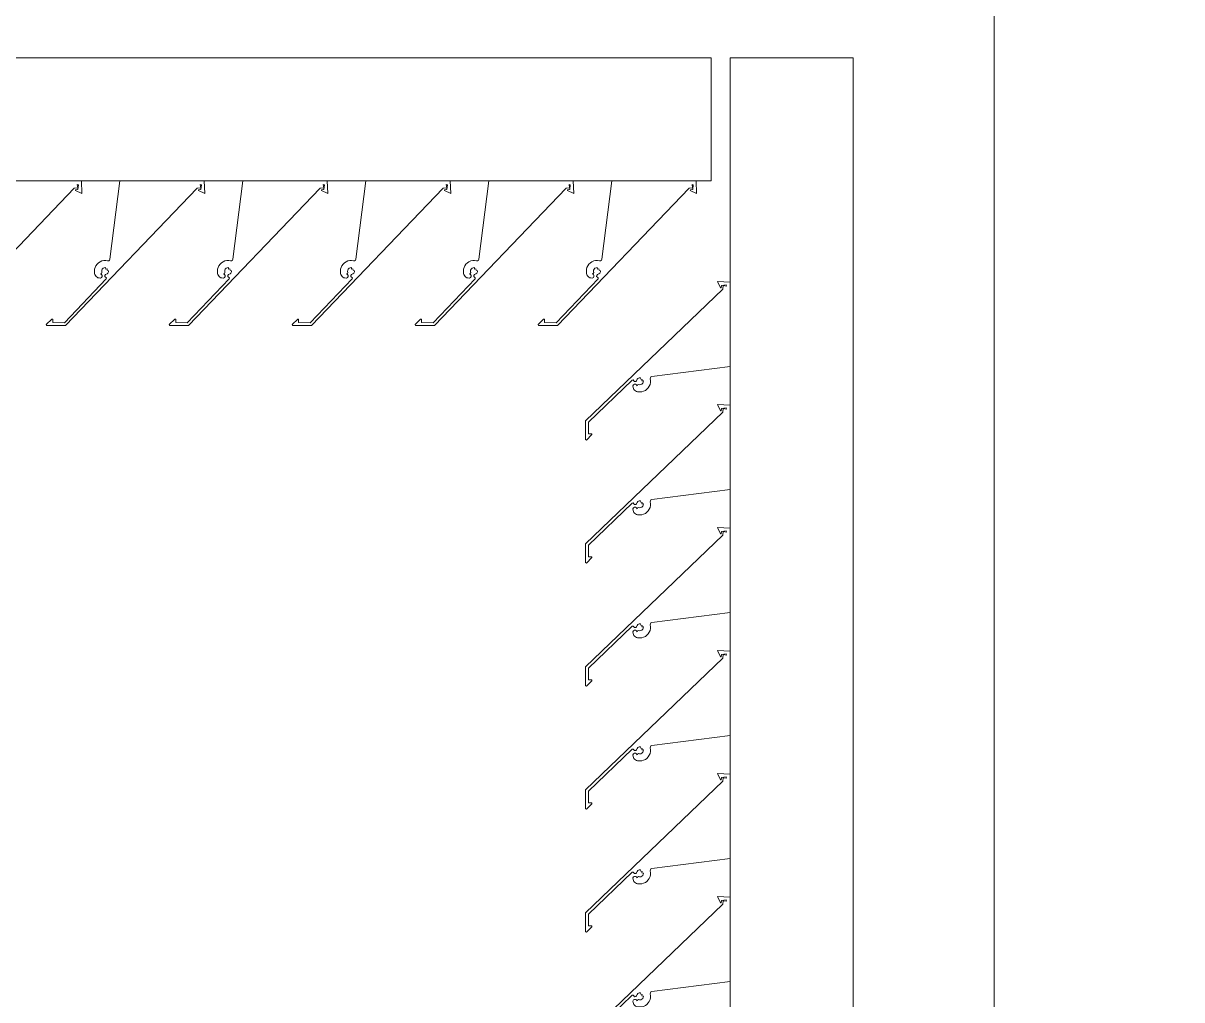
# Model space of a CAD drawing. Header units: millimetres. Extents: x -220592 to 404889, y -217665 to 38245.
# Drawn here: x 7772.54 to 7778.67, y -48115.16 to -48110 of the extents above; entities that cross this region are included whole.
import ezdxf

# ---------------------------------------------------------------- set-up
doc = ezdxf.new("R2010")
doc.units = ezdxf.units.MM
doc.linetypes.add('XKITLINE00', pattern=[0])
doc.layers.add('Part', color=7, linetype='Continuous', lineweight=0)

# ---------------------------------------------------------------- blocks, each defined once
blk = doc.blocks.new('*A15211')
at = {"layer": 'Part', "color": 7, "linetype": 'XKITLINE00', "lineweight": 0}
for p, q in [((40.029976, 100.779961), (40.029974, 93.899533)), ((42.029976, 100.77996), (40.029976, 100.779961)), ((42.029976, 100.77996), (42.029974, 93.899532)), ((42.029974, 93.899532), (40.029974, 93.899533))]:
    blk.add_line(p, q, dxfattribs=at)
blk = doc.blocks.new('*A15290')
at = {"layer": 'Part', "color": 7, "linetype": 'XKITLINE00', "lineweight": 0}
for p, q in [((38.595094, 97.512584), (37.869972, 96.816338)), ((38.634696, 97.549926), (38.567201, 97.55254)), ((38.567201, 97.55254), (38.582736, 97.519053)), ((38.582736, 97.519053), (38.587859, 97.519465)), ((38.587859, 97.519465), (38.587988, 97.531656)), ((38.587988, 97.531656), (38.612971, 97.534796)), ((38.597991, 97.531127), (38.595094, 97.512584)), ((38.615007, 97.528223), (38.597991, 97.531127)), ((38.612971, 97.534796), (38.615007, 97.528223)), ((38.220888, 97.051218), (38.634696, 97.104222)), ((37.885007, 96.809971), (38.116023, 97.031374)), ((38.116023, 97.031374), (38.121182, 97.032466)), ((38.121182, 97.032466), (38.124837, 97.027839)), ((38.124837, 97.027839), (38.129301, 97.023985)), ((38.129301, 97.023985), (38.135195, 97.024191)), ((38.135195, 97.024191), (38.139378, 97.028348)), ((38.139378, 97.028348), (38.142492, 97.035922)), ((38.142492, 97.035922), (38.147159, 97.040708)), ((38.147159, 97.040708), (38.153235, 97.043498)), ((38.153235, 97.043498), (38.159907, 97.04392)), ((38.159907, 97.04392), (38.162229, 97.03653)), ((38.162229, 97.03653), (38.169394, 97.035586)), ((38.169394, 97.035586), (38.168225, 97.028526)), ((38.168225, 97.028526), (38.17593, 97.02742)), ((38.175361, 97.020936), (38.172559, 97.015062)), ((38.17593, 97.02742), (38.175361, 97.020936)), ((38.212437, 97.038954), (38.212676, 97.044476)), ((38.213923, 97.02882), (38.212437, 97.038954)), ((38.212676, 97.044476), (38.215813, 97.049028)), ((38.213548, 97.018584), (38.213923, 97.02882)), ((38.215813, 97.049028), (38.220888, 97.051218)), ((38.12333, 97.006556), (38.12069, 97.001082)), ((38.12069, 97.001082), (38.121186, 96.993312)), ((38.121186, 96.993312), (38.122921, 96.987816)), ((38.122921, 96.987816), (38.125675, 96.982753)), ((38.128474, 97.009793), (38.12333, 97.006556)), ((38.125675, 96.982753), (38.129347, 96.97831)), ((38.134552, 97.009805), (38.128474, 97.009793)), ((38.129347, 96.97831), (38.1338, 96.974652)), ((38.1338, 96.974652), (38.13887, 96.971912)), ((38.139708, 97.006587), (38.134552, 97.009805)), ((38.13887, 96.971912), (38.144371, 96.970193)), ((38.14265, 97.001115), (38.139708, 97.006587)), ((38.14468, 97.006096), (38.14265, 97.001115)), ((38.144371, 96.970193), (38.150099, 96.969557)), ((38.149491, 97.008503), (38.14468, 97.006096)), ((38.155409, 97.007598), (38.149491, 97.008503)), ((38.150099, 96.969557), (38.156898, 96.969459)), ((38.161909, 97.007942), (38.155409, 97.007598)), ((38.156898, 96.969459), (38.167111, 96.970244)), ((38.167877, 97.01054), (38.161909, 97.007942)), ((38.167111, 96.970244), (38.177012, 96.972867)), ((38.172559, 97.015062), (38.167877, 97.01054)), ((38.177012, 96.972867), (38.186275, 96.97724)), ((38.186275, 96.97724), (38.194591, 96.983218)), ((38.194591, 96.983218), (38.201687, 96.990605)), ((38.201687, 96.990605), (38.207327, 96.999155)), ((38.207327, 96.999155), (38.211325, 97.008585)), ((38.211325, 97.008585), (38.213548, 97.018584)), ((37.869972, 96.816338), (37.870525, 96.717187)), ((37.88535, 96.748625), (37.885007, 96.809971)), ((37.870525, 96.717187), (37.875206, 96.714719)), ((37.875206, 96.714719), (37.903855, 96.743607)), ((37.90277, 96.748528), (37.88535, 96.748625)), ((37.903855, 96.743607), (37.90277, 96.748528))]:
    blk.add_line(p, q, dxfattribs=at)
blk = doc.blocks.new('*A15291')
at = {"layer": 'Part', "color": 7, "linetype": 'XKITLINE00', "lineweight": 0}
for p, q in [((38.634696, 96.899926), (38.567201, 96.90254)), ((38.567201, 96.90254), (38.582736, 96.869053)), ((38.595094, 96.862584), (37.869972, 96.166338)), ((38.582736, 96.869053), (38.587859, 96.869465)), ((38.587859, 96.869465), (38.587988, 96.881656)), ((38.587988, 96.881656), (38.612971, 96.884796)), ((38.597991, 96.881127), (38.595094, 96.862584)), ((38.615007, 96.878223), (38.597991, 96.881127)), ((38.612971, 96.884796), (38.615007, 96.878223)), ((38.220888, 96.401218), (38.634696, 96.454222)), ((37.885007, 96.159971), (38.116023, 96.381374)), ((38.116023, 96.381374), (38.121182, 96.382466)), ((38.12333, 96.356556), (38.12069, 96.351082)), ((38.12069, 96.351082), (38.121186, 96.343312)), ((38.121182, 96.382466), (38.124837, 96.377839)), ((38.128474, 96.359793), (38.12333, 96.356556)), ((38.124837, 96.377839), (38.129301, 96.373985)), ((38.134552, 96.359805), (38.128474, 96.359793)), ((38.129301, 96.373985), (38.135195, 96.374191)), ((38.139708, 96.356587), (38.134552, 96.359805)), ((38.135195, 96.374191), (38.139378, 96.378348)), ((38.139378, 96.378348), (38.142492, 96.385922)), ((38.14265, 96.351115), (38.139708, 96.356587)), ((38.142492, 96.385922), (38.147159, 96.390708)), ((38.14468, 96.356096), (38.14265, 96.351115)), ((38.149491, 96.358503), (38.14468, 96.356096)), ((38.147159, 96.390708), (38.153235, 96.393498)), ((38.155409, 96.357598), (38.149491, 96.358503)), ((38.153235, 96.393498), (38.159907, 96.39392)), ((38.161909, 96.357942), (38.155409, 96.357598)), ((38.159907, 96.39392), (38.162229, 96.38653)), ((38.167877, 96.36054), (38.161909, 96.357942)), ((38.162229, 96.38653), (38.169394, 96.385586)), ((38.172559, 96.365062), (38.167877, 96.36054)), ((38.169394, 96.385586), (38.168225, 96.378526)), ((38.168225, 96.378526), (38.17593, 96.37742)), ((38.175361, 96.370936), (38.172559, 96.365062)), ((38.17593, 96.37742), (38.175361, 96.370936)), ((38.201687, 96.340605), (38.207327, 96.349155)), ((38.207327, 96.349155), (38.211325, 96.358585)), ((38.211325, 96.358585), (38.213548, 96.368584)), ((38.212437, 96.388954), (38.212676, 96.394476)), ((38.213923, 96.37882), (38.212437, 96.388954)), ((38.212676, 96.394476), (38.215813, 96.399028)), ((38.213548, 96.368584), (38.213923, 96.37882)), ((38.215813, 96.399028), (38.220888, 96.401218)), ((38.121186, 96.343312), (38.122921, 96.337816)), ((38.122921, 96.337816), (38.125675, 96.332753)), ((38.125675, 96.332753), (38.129347, 96.32831)), ((38.129347, 96.32831), (38.1338, 96.324652)), ((38.1338, 96.324652), (38.13887, 96.321912)), ((38.13887, 96.321912), (38.144371, 96.320193)), ((38.144371, 96.320193), (38.150099, 96.319557)), ((38.150099, 96.319557), (38.156898, 96.319459)), ((38.156898, 96.319459), (38.167111, 96.320244)), ((38.167111, 96.320244), (38.177012, 96.322867)), ((38.177012, 96.322867), (38.186275, 96.32724)), ((38.186275, 96.32724), (38.194591, 96.333218)), ((38.194591, 96.333218), (38.201687, 96.340605)), ((37.869972, 96.166338), (37.870525, 96.067187)), ((37.88535, 96.098625), (37.885007, 96.159971)), ((37.870525, 96.067187), (37.875206, 96.064719)), ((37.875206, 96.064719), (37.903855, 96.093607)), ((37.90277, 96.098528), (37.88535, 96.098625)), ((37.903855, 96.093607), (37.90277, 96.098528))]:
    blk.add_line(p, q, dxfattribs=at)
blk = doc.blocks.new('*A15292')
at = {"layer": 'Part', "color": 7, "linetype": 'XKITLINE00', "lineweight": 0}
for p, q in [((38.634696, 96.249926), (38.567201, 96.25254)), ((38.567201, 96.25254), (38.582736, 96.219053)), ((38.587859, 96.219465), (38.587988, 96.231656)), ((38.587988, 96.231656), (38.612971, 96.234796)), ((38.597991, 96.231127), (38.595094, 96.212584)), ((38.615007, 96.228223), (38.597991, 96.231127)), ((38.612971, 96.234796), (38.615007, 96.228223)), ((38.595094, 96.212584), (37.869972, 95.516338)), ((38.582736, 96.219053), (38.587859, 96.219465)), ((38.220888, 95.751218), (38.634696, 95.804222)), ((38.139378, 95.728348), (38.142492, 95.735922)), ((38.142492, 95.735922), (38.147159, 95.740708)), ((38.147159, 95.740708), (38.153235, 95.743498)), ((38.153235, 95.743498), (38.159907, 95.74392)), ((38.159907, 95.74392), (38.162229, 95.73653)), ((38.162229, 95.73653), (38.169394, 95.735586)), ((38.169394, 95.735586), (38.168225, 95.728526)), ((38.212437, 95.738954), (38.212676, 95.744476)), ((38.213923, 95.72882), (38.212437, 95.738954)), ((38.212676, 95.744476), (38.215813, 95.749028)), ((38.215813, 95.749028), (38.220888, 95.751218)), ((37.885007, 95.509971), (38.116023, 95.731374)), ((38.116023, 95.731374), (38.121182, 95.732466)), ((38.12333, 95.706556), (38.12069, 95.701082)), ((38.12069, 95.701082), (38.121186, 95.693312)), ((38.121182, 95.732466), (38.124837, 95.727839)), ((38.121186, 95.693312), (38.122921, 95.687816)), ((38.122921, 95.687816), (38.125675, 95.682753)), ((38.128474, 95.709793), (38.12333, 95.706556)), ((38.124837, 95.727839), (38.129301, 95.723985)), ((38.125675, 95.682753), (38.129347, 95.67831)), ((38.134552, 95.709805), (38.128474, 95.709793)), ((38.129301, 95.723985), (38.135195, 95.724191)), ((38.129347, 95.67831), (38.1338, 95.674652)), ((38.1338, 95.674652), (38.13887, 95.671912)), ((38.139708, 95.706587), (38.134552, 95.709805)), ((38.135195, 95.724191), (38.139378, 95.728348)), ((38.14265, 95.701115), (38.139708, 95.706587)), ((38.14468, 95.706096), (38.14265, 95.701115)), ((38.149491, 95.708503), (38.14468, 95.706096)), ((38.155409, 95.707598), (38.149491, 95.708503)), ((38.161909, 95.707942), (38.155409, 95.707598)), ((38.167877, 95.71054), (38.161909, 95.707942)), ((38.167111, 95.670244), (38.177012, 95.672867)), ((38.172559, 95.715062), (38.167877, 95.71054)), ((38.168225, 95.728526), (38.17593, 95.72742)), ((38.175361, 95.720936), (38.172559, 95.715062)), ((38.17593, 95.72742), (38.175361, 95.720936)), ((38.177012, 95.672867), (38.186275, 95.67724)), ((38.186275, 95.67724), (38.194591, 95.683218)), ((38.194591, 95.683218), (38.201687, 95.690605)), ((38.201687, 95.690605), (38.207327, 95.699155)), ((38.207327, 95.699155), (38.211325, 95.708585)), ((38.211325, 95.708585), (38.213548, 95.718584)), ((38.213548, 95.718584), (38.213923, 95.72882)), ((38.13887, 95.671912), (38.144371, 95.670193)), ((38.144371, 95.670193), (38.150099, 95.669557)), ((38.150099, 95.669557), (38.156898, 95.669459)), ((38.156898, 95.669459), (38.167111, 95.670244)), ((37.869972, 95.516338), (37.870525, 95.417187)), ((37.88535, 95.448625), (37.885007, 95.509971)), ((37.875206, 95.414719), (37.903855, 95.443607)), ((37.90277, 95.448528), (37.88535, 95.448625)), ((37.903855, 95.443607), (37.90277, 95.448528)), ((37.870525, 95.417187), (37.875206, 95.414719))]:
    blk.add_line(p, q, dxfattribs=at)
blk = doc.blocks.new('*A15293')
at = {"layer": 'Part', "color": 7, "linetype": 'XKITLINE00', "lineweight": 0}
for p, q in [((38.595094, 95.562584), (37.869972, 94.866338)), ((38.634696, 95.599926), (38.567201, 95.60254)), ((38.567201, 95.60254), (38.582736, 95.569053)), ((38.582736, 95.569053), (38.587859, 95.569465)), ((38.587859, 95.569465), (38.587988, 95.581656)), ((38.587988, 95.581656), (38.612971, 95.584796)), ((38.597991, 95.581127), (38.595094, 95.562584)), ((38.615007, 95.578223), (38.597991, 95.581127)), ((38.612971, 95.584796), (38.615007, 95.578223)), ((38.220888, 95.101218), (38.634696, 95.154222)), ((37.885007, 94.859971), (38.116023, 95.081374)), ((38.116023, 95.081374), (38.121182, 95.082466)), ((38.121182, 95.082466), (38.124837, 95.077839)), ((38.124837, 95.077839), (38.129301, 95.073985)), ((38.129301, 95.073985), (38.135195, 95.074191)), ((38.135195, 95.074191), (38.139378, 95.078348)), ((38.139378, 95.078348), (38.142492, 95.085922)), ((38.142492, 95.085922), (38.147159, 95.090708)), ((38.147159, 95.090708), (38.153235, 95.093498)), ((38.153235, 95.093498), (38.159907, 95.09392)), ((38.159907, 95.09392), (38.162229, 95.08653)), ((38.167877, 95.06054), (38.161909, 95.057942)), ((38.162229, 95.08653), (38.169394, 95.085586)), ((38.172559, 95.065062), (38.167877, 95.06054)), ((38.169394, 95.085586), (38.168225, 95.078526)), ((38.168225, 95.078526), (38.17593, 95.07742)), ((38.175361, 95.070936), (38.172559, 95.065062)), ((38.17593, 95.07742), (38.175361, 95.070936)), ((38.211325, 95.058585), (38.213548, 95.068584)), ((38.212437, 95.088954), (38.212676, 95.094476)), ((38.213923, 95.07882), (38.212437, 95.088954)), ((38.212676, 95.094476), (38.215813, 95.099028)), ((38.213548, 95.068584), (38.213923, 95.07882)), ((38.215813, 95.099028), (38.220888, 95.101218)), ((38.12333, 95.056556), (38.12069, 95.051082)), ((38.12069, 95.051082), (38.121186, 95.043312)), ((38.121186, 95.043312), (38.122921, 95.037816)), ((38.122921, 95.037816), (38.125675, 95.032753)), ((38.128474, 95.059793), (38.12333, 95.056556)), ((38.125675, 95.032753), (38.129347, 95.02831)), ((38.134552, 95.059805), (38.128474, 95.059793)), ((38.129347, 95.02831), (38.1338, 95.024652)), ((38.1338, 95.024652), (38.13887, 95.021912)), ((38.139708, 95.056587), (38.134552, 95.059805)), ((38.13887, 95.021912), (38.144371, 95.020193)), ((38.14265, 95.051115), (38.139708, 95.056587)), ((38.14468, 95.056096), (38.14265, 95.051115)), ((38.144371, 95.020193), (38.150099, 95.019557)), ((38.149491, 95.058503), (38.14468, 95.056096)), ((38.155409, 95.057598), (38.149491, 95.058503)), ((38.150099, 95.019557), (38.156898, 95.019459)), ((38.161909, 95.057942), (38.155409, 95.057598)), ((38.156898, 95.019459), (38.167111, 95.020244)), ((38.167111, 95.020244), (38.177012, 95.022867)), ((38.177012, 95.022867), (38.186275, 95.02724)), ((38.186275, 95.02724), (38.194591, 95.033218)), ((38.194591, 95.033218), (38.201687, 95.040605)), ((38.201687, 95.040605), (38.207327, 95.049155)), ((38.207327, 95.049155), (38.211325, 95.058585)), ((37.869972, 94.866338), (37.870525, 94.767187)), ((37.88535, 94.798625), (37.885007, 94.859971)), ((37.870525, 94.767187), (37.875206, 94.764719)), ((37.875206, 94.764719), (37.903855, 94.793607)), ((37.90277, 94.798528), (37.88535, 94.798625)), ((37.903855, 94.793607), (37.90277, 94.798528))]:
    blk.add_line(p, q, dxfattribs=at)
blk = doc.blocks.new('*A15301')
at = {"layer": 'Part', "color": 7, "linetype": 'XKITLINE00', "lineweight": 0}
for p, q in [((38.634696, 100.03483), (39.284696, 100.03483)), ((38.634696, 100.03483), (38.634696, 91.254344)), ((39.284696, 100.03483), (39.284696, 91.254344)), ((38.634696, 91.254344), (39.284696, 91.254344))]:
    blk.add_line(p, q, dxfattribs=at)
blk = doc.blocks.new('*A15325')
at = {"layer": 'Part', "color": 7, "linetype": 'XKITLINE00', "lineweight": 0}
for p, q in [((38.595094, 98.812584), (37.869972, 98.116338)), ((38.634696, 98.849926), (38.567201, 98.85254)), ((38.567201, 98.85254), (38.582736, 98.819053)), ((38.582736, 98.819053), (38.587859, 98.819465)), ((38.587859, 98.819465), (38.587988, 98.831656)), ((38.587988, 98.831656), (38.612971, 98.834796)), ((38.597991, 98.831127), (38.595094, 98.812584)), ((38.615007, 98.828223), (38.597991, 98.831127)), ((38.612971, 98.834796), (38.615007, 98.828223)), ((38.220888, 98.351218), (38.634696, 98.404222)), ((37.885007, 98.109971), (38.116023, 98.331374)), ((38.116023, 98.331374), (38.121182, 98.332466)), ((38.12333, 98.306556), (38.12069, 98.301082)), ((38.121182, 98.332466), (38.124837, 98.327839)), ((38.128474, 98.309793), (38.12333, 98.306556)), ((38.124837, 98.327839), (38.129301, 98.323985)), ((38.134552, 98.309805), (38.128474, 98.309793)), ((38.129301, 98.323985), (38.135195, 98.324191)), ((38.139708, 98.306587), (38.134552, 98.309805)), ((38.135195, 98.324191), (38.139378, 98.328348)), ((38.139378, 98.328348), (38.142492, 98.335922)), ((38.14265, 98.301115), (38.139708, 98.306587)), ((38.142492, 98.335922), (38.147159, 98.340708)), ((38.149491, 98.308503), (38.14468, 98.306096)), ((38.147159, 98.340708), (38.153235, 98.343498)), ((38.155409, 98.307598), (38.149491, 98.308503)), ((38.153235, 98.343498), (38.159907, 98.34392)), ((38.161909, 98.307942), (38.155409, 98.307598)), ((38.159907, 98.34392), (38.162229, 98.33653)), ((38.167877, 98.31054), (38.161909, 98.307942)), ((38.162229, 98.33653), (38.169394, 98.335586)), ((38.172559, 98.315062), (38.167877, 98.31054)), ((38.169394, 98.335586), (38.168225, 98.328526)), ((38.168225, 98.328526), (38.17593, 98.32742)), ((38.175361, 98.320936), (38.172559, 98.315062)), ((38.17593, 98.32742), (38.175361, 98.320936)), ((38.207327, 98.299155), (38.211325, 98.308585)), ((38.211325, 98.308585), (38.213548, 98.318584)), ((38.212437, 98.338954), (38.212676, 98.344476)), ((38.213923, 98.32882), (38.212437, 98.338954)), ((38.212676, 98.344476), (38.215813, 98.349028)), ((38.213548, 98.318584), (38.213923, 98.32882)), ((38.215813, 98.349028), (38.220888, 98.351218)), ((38.12069, 98.301082), (38.121186, 98.293312)), ((38.121186, 98.293312), (38.122921, 98.287816)), ((38.122921, 98.287816), (38.125675, 98.282753)), ((38.125675, 98.282753), (38.129347, 98.27831)), ((38.129347, 98.27831), (38.1338, 98.274652)), ((38.1338, 98.274652), (38.13887, 98.271912)), ((38.13887, 98.271912), (38.144371, 98.270193)), ((38.14468, 98.306096), (38.14265, 98.301115)), ((38.144371, 98.270193), (38.150099, 98.269557)), ((38.150099, 98.269557), (38.156898, 98.269459)), ((38.156898, 98.269459), (38.167111, 98.270244)), ((38.167111, 98.270244), (38.177012, 98.272867)), ((38.177012, 98.272867), (38.186275, 98.27724)), ((38.186275, 98.27724), (38.194591, 98.283218)), ((38.194591, 98.283218), (38.201687, 98.290605)), ((38.201687, 98.290605), (38.207327, 98.299155)), ((37.869972, 98.116338), (37.870525, 98.017187)), ((37.88535, 98.048625), (37.885007, 98.109971)), ((37.870525, 98.017187), (37.875206, 98.014719)), ((37.875206, 98.014719), (37.903855, 98.043607)), ((37.90277, 98.048528), (37.88535, 98.048625)), ((37.903855, 98.043607), (37.90277, 98.048528))]:
    blk.add_line(p, q, dxfattribs=at)
blk = doc.blocks.new('*A15326')
at = {"layer": 'Part', "color": 7, "linetype": 'XKITLINE00', "lineweight": 0}
for p, q in [((38.634696, 98.199926), (38.567201, 98.20254)), ((38.567201, 98.20254), (38.582736, 98.169053)), ((38.587988, 98.181656), (38.612971, 98.184796)), ((38.612971, 98.184796), (38.615007, 98.178223)), ((38.595094, 98.162584), (37.869972, 97.466338)), ((38.582736, 98.169053), (38.587859, 98.169465)), ((38.587859, 98.169465), (38.587988, 98.181656)), ((38.597991, 98.181127), (38.595094, 98.162584)), ((38.615007, 98.178223), (38.597991, 98.181127)), ((38.153235, 97.693498), (38.159907, 97.69392)), ((38.159907, 97.69392), (38.162229, 97.68653)), ((38.212437, 97.688954), (38.212676, 97.694476)), ((38.212676, 97.694476), (38.215813, 97.699028)), ((38.215813, 97.699028), (38.220888, 97.701218)), ((38.220888, 97.701218), (38.634696, 97.754222)), ((37.885007, 97.459971), (38.116023, 97.681374)), ((38.116023, 97.681374), (38.121182, 97.682466)), ((38.12333, 97.656556), (38.12069, 97.651082)), ((38.12069, 97.651082), (38.121186, 97.643312)), ((38.121182, 97.682466), (38.124837, 97.677839)), ((38.121186, 97.643312), (38.122921, 97.637816)), ((38.122921, 97.637816), (38.125675, 97.632753)), ((38.128474, 97.659793), (38.12333, 97.656556)), ((38.124837, 97.677839), (38.129301, 97.673985)), ((38.125675, 97.632753), (38.129347, 97.62831)), ((38.134552, 97.659805), (38.128474, 97.659793)), ((38.129301, 97.673985), (38.135195, 97.674191)), ((38.139708, 97.656587), (38.134552, 97.659805)), ((38.135195, 97.674191), (38.139378, 97.678348)), ((38.139378, 97.678348), (38.142492, 97.685922)), ((38.14265, 97.651115), (38.139708, 97.656587)), ((38.142492, 97.685922), (38.147159, 97.690708)), ((38.14468, 97.656096), (38.14265, 97.651115)), ((38.149491, 97.658503), (38.14468, 97.656096)), ((38.147159, 97.690708), (38.153235, 97.693498)), ((38.155409, 97.657598), (38.149491, 97.658503)), ((38.161909, 97.657942), (38.155409, 97.657598)), ((38.167877, 97.66054), (38.161909, 97.657942)), ((38.162229, 97.68653), (38.169394, 97.685586)), ((38.172559, 97.665062), (38.167877, 97.66054)), ((38.169394, 97.685586), (38.168225, 97.678526)), ((38.168225, 97.678526), (38.17593, 97.67742)), ((38.175361, 97.670936), (38.172559, 97.665062)), ((38.17593, 97.67742), (38.175361, 97.670936)), ((38.186275, 97.62724), (38.194591, 97.633218)), ((38.194591, 97.633218), (38.201687, 97.640605)), ((38.201687, 97.640605), (38.207327, 97.649155)), ((38.207327, 97.649155), (38.211325, 97.658585)), ((38.211325, 97.658585), (38.213548, 97.668584)), ((38.213923, 97.67882), (38.212437, 97.688954)), ((38.213548, 97.668584), (38.213923, 97.67882)), ((38.129347, 97.62831), (38.1338, 97.624652)), ((38.1338, 97.624652), (38.13887, 97.621912)), ((38.13887, 97.621912), (38.144371, 97.620193)), ((38.144371, 97.620193), (38.150099, 97.619557)), ((38.150099, 97.619557), (38.156898, 97.619459)), ((38.156898, 97.619459), (38.167111, 97.620244)), ((38.167111, 97.620244), (38.177012, 97.622867)), ((38.177012, 97.622867), (38.186275, 97.62724)), ((37.869972, 97.466338), (37.870525, 97.367187)), ((37.88535, 97.398625), (37.885007, 97.459971)), ((37.875206, 97.364719), (37.903855, 97.393607)), ((37.90277, 97.398528), (37.88535, 97.398625)), ((37.903855, 97.393607), (37.90277, 97.398528)), ((37.870525, 97.367187), (37.875206, 97.364719))]:
    blk.add_line(p, q, dxfattribs=at)
blk = doc.blocks.new('*A15327')
at = {"layer": 'Part', "color": 7, "linetype": 'XKITLINE00', "lineweight": 0}
for p, q in [((37.306118, 98.970988), (37.359122, 99.384796)), ((37.786027, 99.348091), (37.767484, 99.345194)), ((37.783123, 99.365107), (37.786027, 99.348091)), ((37.789696, 99.363071), (37.783123, 99.365107)), ((37.786556, 99.338088), (37.789696, 99.363071)), ((37.804826, 99.384796), (37.80744, 99.317301)), ((37.767484, 99.345194), (37.071238, 98.620072)), ((37.773953, 99.332836), (37.774365, 99.337959)), ((37.80744, 99.317301), (37.773953, 99.332836)), ((37.774365, 99.337959), (37.786556, 99.338088)), ((37.225144, 98.917211), (37.227767, 98.927112)), ((37.227767, 98.927112), (37.23214, 98.936375)), ((37.23214, 98.936375), (37.238118, 98.944691)), ((37.238118, 98.944691), (37.245505, 98.951787)), ((37.245505, 98.951787), (37.254055, 98.957427)), ((37.254055, 98.957427), (37.263485, 98.961425)), ((37.263485, 98.961425), (37.273484, 98.963648)), ((37.269962, 98.922659), (37.26544, 98.917977)), ((37.275836, 98.925461), (37.269962, 98.922659)), ((37.273484, 98.963648), (37.28372, 98.964023)), ((37.28232, 98.92603), (37.275836, 98.925461)), ((37.283426, 98.918325), (37.28232, 98.92603)), ((37.290486, 98.919494), (37.283426, 98.918325)), ((37.28372, 98.964023), (37.293854, 98.962537)), ((37.29143, 98.912329), (37.290486, 98.919494)), ((37.293854, 98.962537), (37.299376, 98.962776)), ((37.299376, 98.962776), (37.303928, 98.965913)), ((37.303928, 98.965913), (37.306118, 98.970988)), ((37.064871, 98.635107), (37.286274, 98.866123)), ((37.224359, 98.906998), (37.225144, 98.917211)), ((37.224457, 98.900199), (37.224359, 98.906998)), ((37.225093, 98.894471), (37.224457, 98.900199)), ((37.226812, 98.88897), (37.225093, 98.894471)), ((37.229552, 98.8839), (37.226812, 98.88897)), ((37.23321, 98.879447), (37.229552, 98.8839)), ((37.237653, 98.875775), (37.23321, 98.879447)), ((37.242716, 98.873021), (37.237653, 98.875775)), ((37.248212, 98.871286), (37.242716, 98.873021)), ((37.255982, 98.87079), (37.248212, 98.871286)), ((37.261456, 98.87343), (37.255982, 98.87079)), ((37.260996, 98.89478), (37.256015, 98.89275)), ((37.256015, 98.89275), (37.261487, 98.889808)), ((37.263403, 98.899591), (37.260996, 98.89478)), ((37.264693, 98.878574), (37.261456, 98.87343)), ((37.261487, 98.889808), (37.264705, 98.884652)), ((37.262842, 98.912009), (37.262498, 98.905509)), ((37.262498, 98.905509), (37.263403, 98.899591)), ((37.26544, 98.917977), (37.262842, 98.912009)), ((37.264705, 98.884652), (37.264693, 98.878574)), ((37.278885, 98.879401), (37.279091, 98.885295)), ((37.282739, 98.874937), (37.278885, 98.879401)), ((37.279091, 98.885295), (37.283248, 98.889478)), ((37.287366, 98.871282), (37.282739, 98.874937)), ((37.283248, 98.889478), (37.290822, 98.892592)), ((37.286274, 98.866123), (37.287366, 98.871282)), ((37.290822, 98.892592), (37.295608, 98.897259)), ((37.29882, 98.910007), (37.29143, 98.912329)), ((37.295608, 98.897259), (37.298398, 98.903335)), ((37.298398, 98.903335), (37.29882, 98.910007)), ((36.969619, 98.625306), (36.998507, 98.653955)), ((36.972087, 98.620625), (36.969619, 98.625306)), ((37.071238, 98.620072), (36.972087, 98.620625)), ((36.998507, 98.653955), (37.003428, 98.65287)), ((37.003428, 98.65287), (37.003525, 98.63545)), ((37.003525, 98.63545), (37.064871, 98.635107))]:
    blk.add_line(p, q, dxfattribs=at)
blk = doc.blocks.new('*A15328')
at = {"layer": 'Part', "color": 7, "linetype": 'XKITLINE00', "lineweight": 0}
for p, q in [((36.656118, 98.970988), (36.709122, 99.384796)), ((37.136027, 99.348091), (37.117484, 99.345194)), ((37.133123, 99.365107), (37.136027, 99.348091)), ((37.139696, 99.363071), (37.133123, 99.365107)), ((37.136556, 99.338088), (37.139696, 99.363071)), ((37.154826, 99.384796), (37.15744, 99.317301)), ((37.117484, 99.345194), (36.421238, 98.620072)), ((37.123953, 99.332836), (37.124365, 99.337959)), ((37.15744, 99.317301), (37.123953, 99.332836)), ((37.124365, 99.337959), (37.136556, 99.338088)), ((36.575144, 98.917211), (36.577767, 98.927112)), ((36.577767, 98.927112), (36.58214, 98.936375)), ((36.58214, 98.936375), (36.588118, 98.944691)), ((36.588118, 98.944691), (36.595505, 98.951787)), ((36.595505, 98.951787), (36.604055, 98.957427)), ((36.604055, 98.957427), (36.613485, 98.961425)), ((36.613485, 98.961425), (36.623484, 98.963648)), ((36.619962, 98.922659), (36.61544, 98.917977)), ((36.625836, 98.925461), (36.619962, 98.922659)), ((36.623484, 98.963648), (36.63372, 98.964023)), ((36.63232, 98.92603), (36.625836, 98.925461)), ((36.633426, 98.918325), (36.63232, 98.92603)), ((36.640486, 98.919494), (36.633426, 98.918325)), ((36.63372, 98.964023), (36.643854, 98.962537)), ((36.64143, 98.912329), (36.640486, 98.919494)), ((36.643854, 98.962537), (36.649376, 98.962776)), ((36.649376, 98.962776), (36.653928, 98.965913)), ((36.653928, 98.965913), (36.656118, 98.970988)), ((36.414871, 98.635107), (36.636274, 98.866123)), ((36.574359, 98.906998), (36.575144, 98.917211)), ((36.574457, 98.900199), (36.574359, 98.906998)), ((36.575093, 98.894471), (36.574457, 98.900199)), ((36.576812, 98.88897), (36.575093, 98.894471)), ((36.579552, 98.8839), (36.576812, 98.88897)), ((36.58321, 98.879447), (36.579552, 98.8839)), ((36.587653, 98.875775), (36.58321, 98.879447)), ((36.592716, 98.873021), (36.587653, 98.875775)), ((36.598212, 98.871286), (36.592716, 98.873021)), ((36.605982, 98.87079), (36.598212, 98.871286)), ((36.611456, 98.87343), (36.605982, 98.87079)), ((36.610996, 98.89478), (36.606015, 98.89275)), ((36.606015, 98.89275), (36.611487, 98.889808)), ((36.613403, 98.899591), (36.610996, 98.89478)), ((36.614693, 98.878574), (36.611456, 98.87343)), ((36.611487, 98.889808), (36.614705, 98.884652)), ((36.612842, 98.912009), (36.612498, 98.905509)), ((36.612498, 98.905509), (36.613403, 98.899591)), ((36.61544, 98.917977), (36.612842, 98.912009)), ((36.614705, 98.884652), (36.614693, 98.878574)), ((36.628885, 98.879401), (36.629091, 98.885295)), ((36.632739, 98.874937), (36.628885, 98.879401)), ((36.629091, 98.885295), (36.633248, 98.889478)), ((36.637366, 98.871282), (36.632739, 98.874937)), ((36.633248, 98.889478), (36.640822, 98.892592)), ((36.636274, 98.866123), (36.637366, 98.871282)), ((36.640822, 98.892592), (36.645608, 98.897259)), ((36.64882, 98.910007), (36.64143, 98.912329)), ((36.645608, 98.897259), (36.648398, 98.903335)), ((36.648398, 98.903335), (36.64882, 98.910007)), ((36.319619, 98.625306), (36.348507, 98.653955)), ((36.322087, 98.620625), (36.319619, 98.625306)), ((36.421238, 98.620072), (36.322087, 98.620625)), ((36.348507, 98.653955), (36.353428, 98.65287)), ((36.353428, 98.65287), (36.353525, 98.63545)), ((36.353525, 98.63545), (36.414871, 98.635107))]:
    blk.add_line(p, q, dxfattribs=at)
blk = doc.blocks.new('*A15329')
at = {"layer": 'Part', "color": 7, "linetype": 'XKITLINE00', "lineweight": 0}
for p, q in [((36.006118, 98.970988), (36.059122, 99.384796)), ((36.486027, 99.348091), (36.467484, 99.345194)), ((36.483123, 99.365107), (36.486027, 99.348091)), ((36.489696, 99.363071), (36.483123, 99.365107)), ((36.486556, 99.338088), (36.489696, 99.363071)), ((36.504826, 99.384796), (36.50744, 99.317301)), ((36.467484, 99.345194), (35.771238, 98.620072)), ((36.473953, 99.332836), (36.474365, 99.337959)), ((36.50744, 99.317301), (36.473953, 99.332836)), ((36.474365, 99.337959), (36.486556, 99.338088)), ((35.925144, 98.917211), (35.927767, 98.927112)), ((35.927767, 98.927112), (35.93214, 98.936375)), ((35.93214, 98.936375), (35.938118, 98.944691)), ((35.938118, 98.944691), (35.945505, 98.951787)), ((35.945505, 98.951787), (35.954055, 98.957427)), ((35.954055, 98.957427), (35.963485, 98.961425)), ((35.963485, 98.961425), (35.973484, 98.963648)), ((35.969962, 98.922659), (35.96544, 98.917977)), ((35.975836, 98.925461), (35.969962, 98.922659)), ((35.973484, 98.963648), (35.98372, 98.964023)), ((35.98232, 98.92603), (35.975836, 98.925461)), ((35.983426, 98.918325), (35.98232, 98.92603)), ((35.990486, 98.919494), (35.983426, 98.918325)), ((35.98372, 98.964023), (35.993854, 98.962537)), ((35.99143, 98.912329), (35.990486, 98.919494)), ((35.993854, 98.962537), (35.999376, 98.962776)), ((35.999376, 98.962776), (36.003928, 98.965913)), ((36.003928, 98.965913), (36.006118, 98.970988)), ((35.764871, 98.635107), (35.986274, 98.866123)), ((35.924359, 98.906998), (35.925144, 98.917211)), ((35.924457, 98.900199), (35.924359, 98.906998)), ((35.925093, 98.894471), (35.924457, 98.900199)), ((35.926812, 98.88897), (35.925093, 98.894471)), ((35.929552, 98.8839), (35.926812, 98.88897)), ((35.93321, 98.879447), (35.929552, 98.8839)), ((35.937653, 98.875775), (35.93321, 98.879447)), ((35.942716, 98.873021), (35.937653, 98.875775)), ((35.948212, 98.871286), (35.942716, 98.873021)), ((35.955982, 98.87079), (35.948212, 98.871286)), ((35.961456, 98.87343), (35.955982, 98.87079)), ((35.960996, 98.89478), (35.956015, 98.89275)), ((35.956015, 98.89275), (35.961487, 98.889808)), ((35.963403, 98.899591), (35.960996, 98.89478)), ((35.964693, 98.878574), (35.961456, 98.87343)), ((35.961487, 98.889808), (35.964705, 98.884652)), ((35.962842, 98.912009), (35.962498, 98.905509)), ((35.962498, 98.905509), (35.963403, 98.899591)), ((35.96544, 98.917977), (35.962842, 98.912009)), ((35.964705, 98.884652), (35.964693, 98.878574)), ((35.978885, 98.879401), (35.979091, 98.885295)), ((35.982739, 98.874937), (35.978885, 98.879401)), ((35.979091, 98.885295), (35.983248, 98.889478)), ((35.987366, 98.871282), (35.982739, 98.874937)), ((35.983248, 98.889478), (35.990822, 98.892592)), ((35.986274, 98.866123), (35.987366, 98.871282)), ((35.990822, 98.892592), (35.995608, 98.897259)), ((35.99882, 98.910007), (35.99143, 98.912329)), ((35.995608, 98.897259), (35.998398, 98.903335)), ((35.998398, 98.903335), (35.99882, 98.910007)), ((35.669619, 98.625306), (35.698507, 98.653955)), ((35.672087, 98.620625), (35.669619, 98.625306)), ((35.771238, 98.620072), (35.672087, 98.620625)), ((35.698507, 98.653955), (35.703428, 98.65287)), ((35.703428, 98.65287), (35.703525, 98.63545)), ((35.703525, 98.63545), (35.764871, 98.635107))]:
    blk.add_line(p, q, dxfattribs=at)
blk = doc.blocks.new('*A15330')
at = {"layer": 'Part', "color": 7, "linetype": 'XKITLINE00', "lineweight": 0}
for p, q in [((34.706118, 98.970988), (34.759122, 99.384796)), ((35.186027, 99.348091), (35.167484, 99.345194)), ((35.183123, 99.365107), (35.186027, 99.348091)), ((35.189696, 99.363071), (35.183123, 99.365107)), ((35.186556, 99.338088), (35.189696, 99.363071)), ((35.204826, 99.384796), (35.20744, 99.317301)), ((35.167484, 99.345194), (34.471238, 98.620072)), ((35.173953, 99.332836), (35.174365, 99.337959)), ((35.20744, 99.317301), (35.173953, 99.332836)), ((35.174365, 99.337959), (35.186556, 99.338088)), ((34.625144, 98.917211), (34.627767, 98.927112)), ((34.627767, 98.927112), (34.63214, 98.936375)), ((34.63214, 98.936375), (34.638118, 98.944691)), ((34.638118, 98.944691), (34.645505, 98.951787)), ((34.645505, 98.951787), (34.654055, 98.957427)), ((34.654055, 98.957427), (34.663485, 98.961425)), ((34.663485, 98.961425), (34.673484, 98.963648)), ((34.669962, 98.922659), (34.66544, 98.917977)), ((34.675836, 98.925461), (34.669962, 98.922659)), ((34.673484, 98.963648), (34.68372, 98.964023)), ((34.68232, 98.92603), (34.675836, 98.925461)), ((34.683426, 98.918325), (34.68232, 98.92603)), ((34.690486, 98.919494), (34.683426, 98.918325)), ((34.68372, 98.964023), (34.693854, 98.962537)), ((34.69143, 98.912329), (34.690486, 98.919494)), ((34.693854, 98.962537), (34.699376, 98.962776)), ((34.699376, 98.962776), (34.703928, 98.965913)), ((34.703928, 98.965913), (34.706118, 98.970988)), ((34.464871, 98.635107), (34.686274, 98.866123)), ((34.624359, 98.906998), (34.625144, 98.917211)), ((34.624457, 98.900199), (34.624359, 98.906998)), ((34.625093, 98.894471), (34.624457, 98.900199)), ((34.626812, 98.88897), (34.625093, 98.894471)), ((34.629552, 98.8839), (34.626812, 98.88897)), ((34.63321, 98.879447), (34.629552, 98.8839)), ((34.637653, 98.875775), (34.63321, 98.879447)), ((34.642716, 98.873021), (34.637653, 98.875775)), ((34.648212, 98.871286), (34.642716, 98.873021)), ((34.655982, 98.87079), (34.648212, 98.871286)), ((34.661456, 98.87343), (34.655982, 98.87079)), ((34.660996, 98.89478), (34.656015, 98.89275)), ((34.656015, 98.89275), (34.661487, 98.889808)), ((34.663403, 98.899591), (34.660996, 98.89478)), ((34.664693, 98.878574), (34.661456, 98.87343)), ((34.661487, 98.889808), (34.664705, 98.884652)), ((34.662842, 98.912009), (34.662498, 98.905509)), ((34.662498, 98.905509), (34.663403, 98.899591)), ((34.66544, 98.917977), (34.662842, 98.912009)), ((34.664705, 98.884652), (34.664693, 98.878574)), ((34.678885, 98.879401), (34.679091, 98.885295)), ((34.682739, 98.874937), (34.678885, 98.879401)), ((34.679091, 98.885295), (34.683248, 98.889478)), ((34.687366, 98.871282), (34.682739, 98.874937)), ((34.683248, 98.889478), (34.690822, 98.892592)), ((34.686274, 98.866123), (34.687366, 98.871282)), ((34.690822, 98.892592), (34.695608, 98.897259)), ((34.69882, 98.910007), (34.69143, 98.912329)), ((34.695608, 98.897259), (34.698398, 98.903335)), ((34.698398, 98.903335), (34.69882, 98.910007)), ((34.369619, 98.625306), (34.398507, 98.653955)), ((34.372087, 98.620625), (34.369619, 98.625306)), ((34.471238, 98.620072), (34.372087, 98.620625)), ((34.398507, 98.653955), (34.403428, 98.65287)), ((34.403428, 98.65287), (34.403525, 98.63545)), ((34.403525, 98.63545), (34.464871, 98.635107))]:
    blk.add_line(p, q, dxfattribs=at)
blk = doc.blocks.new('*A15333')
at = {"layer": 'Part', "color": 7, "linetype": 'XKITLINE00', "lineweight": 0}
for p, q in [((37.956118, 98.970988), (38.009122, 99.384796)), ((38.436027, 99.348091), (38.417484, 99.345194)), ((38.433123, 99.365107), (38.436027, 99.348091)), ((38.439696, 99.363071), (38.433123, 99.365107)), ((38.436556, 99.338088), (38.439696, 99.363071)), ((38.454826, 99.384796), (38.45744, 99.317301)), ((38.417484, 99.345194), (37.721238, 98.620072)), ((38.423953, 99.332836), (38.424365, 99.337959)), ((38.45744, 99.317301), (38.423953, 99.332836)), ((38.424365, 99.337959), (38.436556, 99.338088)), ((37.875144, 98.917211), (37.877767, 98.927112)), ((37.877767, 98.927112), (37.88214, 98.936375)), ((37.88214, 98.936375), (37.888118, 98.944691)), ((37.888118, 98.944691), (37.895505, 98.951787)), ((37.895505, 98.951787), (37.904055, 98.957427)), ((37.904055, 98.957427), (37.913485, 98.961425)), ((37.913485, 98.961425), (37.923484, 98.963648)), ((37.919962, 98.922659), (37.91544, 98.917977)), ((37.925836, 98.925461), (37.919962, 98.922659)), ((37.923484, 98.963648), (37.93372, 98.964023)), ((37.93232, 98.92603), (37.925836, 98.925461)), ((37.933426, 98.918325), (37.93232, 98.92603)), ((37.940486, 98.919494), (37.933426, 98.918325)), ((37.93372, 98.964023), (37.943854, 98.962537)), ((37.94143, 98.912329), (37.940486, 98.919494)), ((37.943854, 98.962537), (37.949376, 98.962776)), ((37.949376, 98.962776), (37.953928, 98.965913)), ((37.953928, 98.965913), (37.956118, 98.970988)), ((37.714871, 98.635107), (37.936274, 98.866123)), ((37.874359, 98.906998), (37.875144, 98.917211)), ((37.874457, 98.900199), (37.874359, 98.906998)), ((37.875093, 98.894471), (37.874457, 98.900199)), ((37.876812, 98.88897), (37.875093, 98.894471)), ((37.879552, 98.8839), (37.876812, 98.88897)), ((37.88321, 98.879447), (37.879552, 98.8839)), ((37.887653, 98.875775), (37.88321, 98.879447)), ((37.892716, 98.873021), (37.887653, 98.875775)), ((37.898212, 98.871286), (37.892716, 98.873021)), ((37.905982, 98.87079), (37.898212, 98.871286)), ((37.911456, 98.87343), (37.905982, 98.87079)), ((37.910996, 98.89478), (37.906015, 98.89275)), ((37.906015, 98.89275), (37.911487, 98.889808)), ((37.913403, 98.899591), (37.910996, 98.89478)), ((37.914693, 98.878574), (37.911456, 98.87343)), ((37.911487, 98.889808), (37.914705, 98.884652)), ((37.912842, 98.912009), (37.912498, 98.905509)), ((37.912498, 98.905509), (37.913403, 98.899591)), ((37.91544, 98.917977), (37.912842, 98.912009)), ((37.914705, 98.884652), (37.914693, 98.878574)), ((37.928885, 98.879401), (37.929091, 98.885295)), ((37.932739, 98.874937), (37.928885, 98.879401)), ((37.929091, 98.885295), (37.933248, 98.889478)), ((37.937366, 98.871282), (37.932739, 98.874937)), ((37.933248, 98.889478), (37.940822, 98.892592)), ((37.936274, 98.866123), (37.937366, 98.871282)), ((37.940822, 98.892592), (37.945608, 98.897259)), ((37.94882, 98.910007), (37.94143, 98.912329)), ((37.945608, 98.897259), (37.948398, 98.903335)), ((37.948398, 98.903335), (37.94882, 98.910007)), ((37.619619, 98.625306), (37.648507, 98.653955)), ((37.622087, 98.620625), (37.619619, 98.625306)), ((37.721238, 98.620072), (37.622087, 98.620625)), ((37.648507, 98.653955), (37.653428, 98.65287)), ((37.653428, 98.65287), (37.653525, 98.63545)), ((37.653525, 98.63545), (37.714871, 98.635107))]:
    blk.add_line(p, q, dxfattribs=at)
blk = doc.blocks.new('*A15334')
at = {"layer": 'Part', "color": 7, "linetype": 'XKITLINE00', "lineweight": 0}
for p, q in [((35.356118, 98.970988), (35.409122, 99.384796)), ((35.836027, 99.348091), (35.817484, 99.345194)), ((35.833123, 99.365107), (35.836027, 99.348091)), ((35.839696, 99.363071), (35.833123, 99.365107)), ((35.836556, 99.338088), (35.839696, 99.363071)), ((35.854826, 99.384796), (35.85744, 99.317301)), ((35.817484, 99.345194), (35.121238, 98.620072)), ((35.823953, 99.332836), (35.824365, 99.337959)), ((35.85744, 99.317301), (35.823953, 99.332836)), ((35.824365, 99.337959), (35.836556, 99.338088)), ((35.275144, 98.917211), (35.277767, 98.927112)), ((35.277767, 98.927112), (35.28214, 98.936375)), ((35.28214, 98.936375), (35.288118, 98.944691)), ((35.288118, 98.944691), (35.295505, 98.951787)), ((35.295505, 98.951787), (35.304055, 98.957427)), ((35.304055, 98.957427), (35.313485, 98.961425)), ((35.313485, 98.961425), (35.323484, 98.963648)), ((35.319962, 98.922659), (35.31544, 98.917977)), ((35.325836, 98.925461), (35.319962, 98.922659)), ((35.323484, 98.963648), (35.33372, 98.964023)), ((35.33232, 98.92603), (35.325836, 98.925461)), ((35.333426, 98.918325), (35.33232, 98.92603)), ((35.340486, 98.919494), (35.333426, 98.918325)), ((35.33372, 98.964023), (35.343854, 98.962537)), ((35.34143, 98.912329), (35.340486, 98.919494)), ((35.343854, 98.962537), (35.349376, 98.962776)), ((35.349376, 98.962776), (35.353928, 98.965913)), ((35.353928, 98.965913), (35.356118, 98.970988)), ((35.114871, 98.635107), (35.336274, 98.866123)), ((35.274359, 98.906998), (35.275144, 98.917211)), ((35.274457, 98.900199), (35.274359, 98.906998)), ((35.275093, 98.894471), (35.274457, 98.900199)), ((35.276812, 98.88897), (35.275093, 98.894471)), ((35.279552, 98.8839), (35.276812, 98.88897)), ((35.28321, 98.879447), (35.279552, 98.8839)), ((35.287653, 98.875775), (35.28321, 98.879447)), ((35.292716, 98.873021), (35.287653, 98.875775)), ((35.298212, 98.871286), (35.292716, 98.873021)), ((35.305982, 98.87079), (35.298212, 98.871286)), ((35.311456, 98.87343), (35.305982, 98.87079)), ((35.310996, 98.89478), (35.306015, 98.89275)), ((35.306015, 98.89275), (35.311487, 98.889808)), ((35.313403, 98.899591), (35.310996, 98.89478)), ((35.314693, 98.878574), (35.311456, 98.87343)), ((35.311487, 98.889808), (35.314705, 98.884652)), ((35.312842, 98.912009), (35.312498, 98.905509)), ((35.312498, 98.905509), (35.313403, 98.899591)), ((35.31544, 98.917977), (35.312842, 98.912009)), ((35.314705, 98.884652), (35.314693, 98.878574)), ((35.328885, 98.879401), (35.329091, 98.885295)), ((35.332739, 98.874937), (35.328885, 98.879401)), ((35.329091, 98.885295), (35.333248, 98.889478)), ((35.337366, 98.871282), (35.332739, 98.874937)), ((35.333248, 98.889478), (35.340822, 98.892592)), ((35.336274, 98.866123), (35.337366, 98.871282)), ((35.340822, 98.892592), (35.345608, 98.897259)), ((35.34882, 98.910007), (35.34143, 98.912329)), ((35.345608, 98.897259), (35.348398, 98.903335)), ((35.348398, 98.903335), (35.34882, 98.910007)), ((35.019619, 98.625306), (35.048507, 98.653955)), ((35.022087, 98.620625), (35.019619, 98.625306)), ((35.121238, 98.620072), (35.022087, 98.620625)), ((35.048507, 98.653955), (35.053428, 98.65287)), ((35.053428, 98.65287), (35.053525, 98.63545)), ((35.053525, 98.63545), (35.114871, 98.635107))]:
    blk.add_line(p, q, dxfattribs=at)
blk = doc.blocks.new('*A15340')
at = {"layer": 'Part', "color": 7, "linetype": 'XKITLINE00', "lineweight": 0}
for p, q in [((38.53473, 100.034796), (32.454944, 100.034796)), ((32.454944, 99.384796), (32.454944, 100.034796)), ((38.53473, 99.384796), (38.53473, 100.034796)), ((38.53473, 99.384796), (32.454944, 99.384796))]:
    blk.add_line(p, q, dxfattribs=at)

msp = doc.modelspace()

# ---------------------------------------------------------------- block references
at = {"color": 7, "lineweight": 0}
for name in ['*A15211', '*A15340', '*A15301', '*A15330', '*A15334', '*A15329', '*A15328', '*A15327', '*A15333', '*A15325', '*A15326', '*A15290', '*A15291', '*A15292', '*A15293']:
    msp.add_blockref(name, (7737.6457, -48210.2152), dxfattribs=at)

doc.saveas('drawing.dxf')
